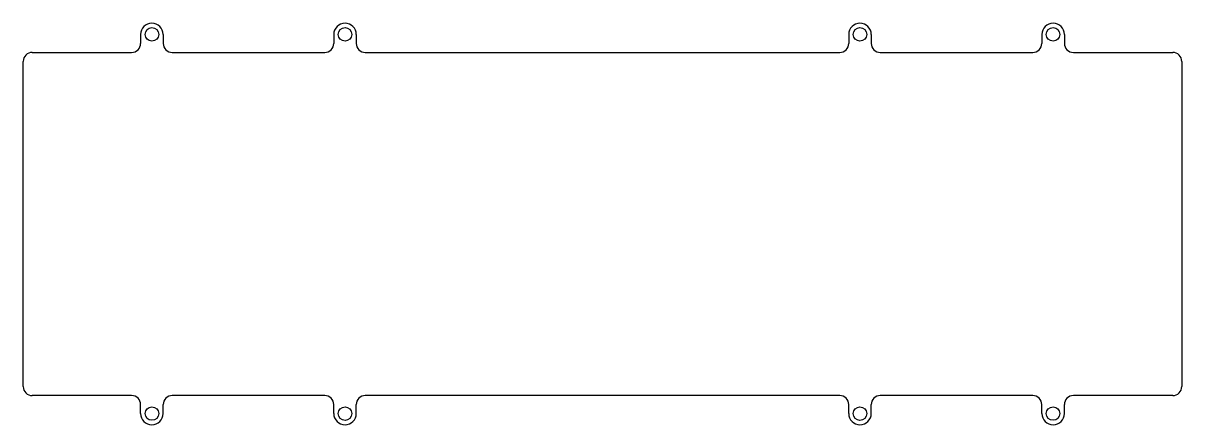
# Model space of a CAD drawing. Extents: x 19 to 277, y -136 to -47.
import ezdxf

# ---------------------------------------------------------------- set-up
doc = ezdxf.new("R2010")
doc.units = 0
doc.layers.add('BLACK', color=7, linetype='CONTINUOUS')

msp = doc.modelspace()

# ---------------------------------------------------------------- linework, layer by layer
at = {"layer": 'BLACK', "linetype": 'CONTINUOUS'}
for p, q in [((45.4387, -49.5975), (45.4387, -51.5975)), ((50.4387, -49.5975), (50.4387, -51.5975)), ((88.3012, -49.5975), (88.3012, -51.5975)), ((93.3012, -49.5975), (93.3012, -51.5975)), ((202.601, -49.5975), (202.601, -51.5975)), ((207.601, -49.5975), (207.601, -51.5975)), ((245.464, -49.5975), (245.464, -51.5975)), ((250.464, -49.5975), (250.464, -51.5975)), ((21.3637, -53.5975), (43.4387, -53.5975)), ((52.4387, -53.5975), (86.3012, -53.5975)), ((95.3012, -53.5975), (200.601, -53.5975)), ((209.601, -53.5975), (243.464, -53.5975)), ((252.464, -53.5975), (274.539, -53.5975)), ((19.3637, -127.797), (19.3637, -55.5975)), ((276.539, -55.5975), (276.539, -127.797)), ((43.4388, -129.797), (21.3637, -129.797)), ((86.3012, -129.797), (52.4388, -129.797)), ((200.601, -129.797), (95.3012, -129.797)), ((243.464, -129.797), (209.601, -129.797)), ((274.539, -129.797), (252.464, -129.797)), ((45.4387, -133.797), (45.4388, -131.797)), ((50.4387, -133.797), (50.4387, -131.798)), ((88.3012, -133.798), (88.3012, -131.797)), ((93.3012, -133.798), (93.3012, -131.797)), ((202.601, -133.798), (202.601, -131.797)), ((207.601, -133.798), (207.601, -131.797)), ((245.464, -133.797), (245.464, -131.798)), ((250.464, -133.797), (250.464, -131.797))]:
    msp.add_line(p, q, dxfattribs=at)
at = {"layer": 'BLACK'}
for centre in [(47.9387, -49.5975), (90.8012, -49.5975), (205.101, -49.5975), (247.964, -49.5975), (47.9387, -133.797), (90.8012, -133.798), (205.101, -133.798), (247.964, -133.797)]:
    msp.add_circle(centre, 1.5, dxfattribs=at)
for centre, radius, start, end in [((47.9387, -49.5975), 2.5, 0, 180), ((90.8012, -49.5975), 2.5, 0, 180), ((205.101, -49.5975), 2.5, 0, 180), ((247.964, -49.5975), 2.5, 0, 180), ((21.3637, -55.5975), 2, 90, 180), ((43.4388, -51.5975), 1.9999, -90.0014, 0), ((52.4387, -51.5975), 2, -180, -89.9986), ((86.3013, -51.5975), 1.9999, -90.0014, 0), ((95.3012, -51.5975), 2, -180, -89.9986), ((200.601, -51.5975), 1.9999, -90.0014, 0), ((209.601, -51.5975), 2, -180, -89.9986), ((243.464, -51.5975), 1.9999, -90.0014, 0), ((252.464, -51.5975), 2, -180, -89.9986), ((274.539, -55.5975), 2, 0, 90.0014), ((21.3637, -127.797), 2, -180, -90), ((274.539, -127.797), 1.9999, -90.0014, 0), ((43.4387, -131.797), 2, 0, 89.9985), ((52.4387, -131.797), 1.9999, -270.001, -180), ((86.3013, -131.797), 2, 0, 90.0014), ((95.3012, -131.797), 1.9999, 89.9986, 180), ((200.601, -131.797), 2, 0, 90.0014), ((209.601, -131.797), 1.9999, 89.9986, 180), ((243.464, -131.797), 2, -0.000029, 90.0015), ((252.464, -131.797), 1.9999, 89.9986, 180), ((47.9387, -133.797), 2.5, -180, 0), ((90.8012, -133.798), 2.5, -180, 0), ((205.101, -133.798), 2.5, -180, 0), ((247.964, -133.797), 2.5, -180, 0)]:
    msp.add_arc(centre, radius, start, end, dxfattribs=at)

doc.saveas('drawing.dxf')
